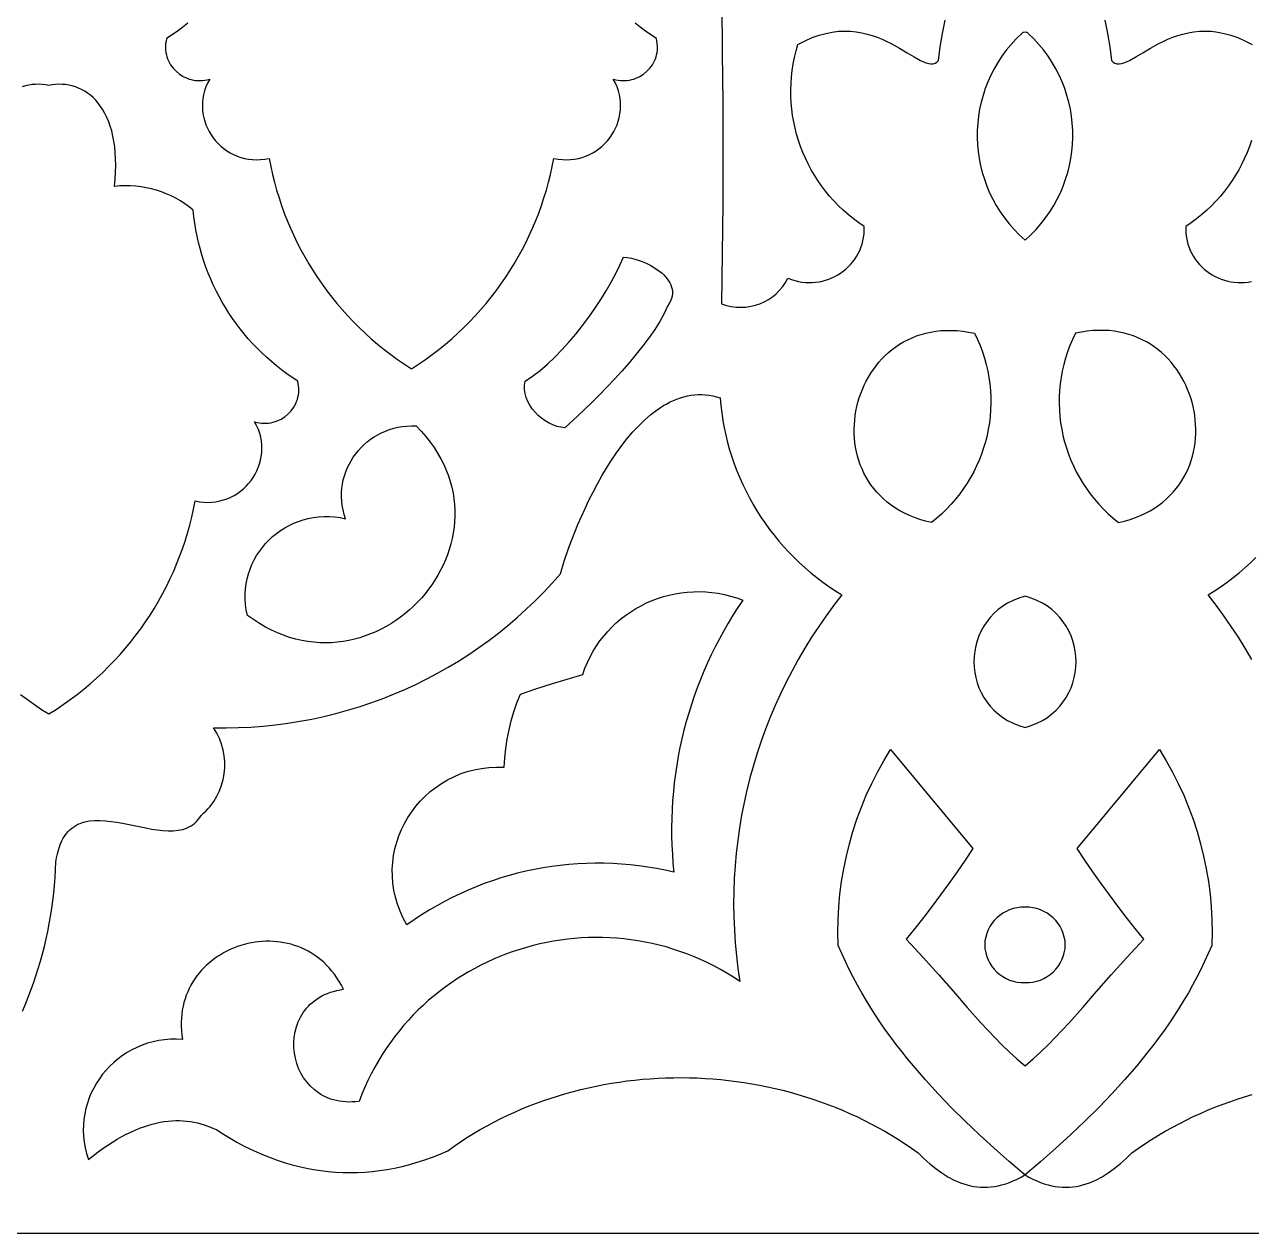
# Model space of a CAD drawing. Extents: x 50 to 3710, y -977 to -877.
# Drawn here: x 1013.4 to 1078.5, y -977.1 to -913 of the extents above; entities that cross this region are included whole.
import ezdxf

# ---------------------------------------------------------------- set-up
doc = ezdxf.new("R2010")
doc.units = 0
doc.layers.add('LAYER_1', color=18, linetype='CONTINUOUS')

msp = doc.modelspace()

# ---------------------------------------------------------------- linework, layer by layer
at = {"layer": 'LAYER_1'}
for points in [[(1050.405, -911.786), (1050.439, -914.45), (1050.459, -917.114), (1050.466, -919.778), (1050.459, -922.442), (1050.437, -925.106), (1050.402, -927.77), (1050.658, -927.854), (1050.916, -927.912), (1051.175, -927.945), (1051.434, -927.954), (1051.69, -927.94), (1051.943, -927.903), (1052.19, -927.844), (1052.43, -927.762), (1052.662, -927.66), (1052.884, -927.538), (1053.095, -927.395), (1053.292, -927.233), (1053.475, -927.053), (1053.641, -926.854), (1053.79, -926.638), (1053.919, -926.405), (1054.103, -926.477), (1054.288, -926.536), (1054.473, -926.582), (1054.658, -926.615), (1054.843, -926.636), (1055.027, -926.645), (1055.209, -926.642), (1055.389, -926.628), (1055.567, -926.603), (1055.743, -926.567), (1055.914, -926.521), (1056.083, -926.464), (1056.247, -926.398), (1056.406, -926.322), (1056.56, -926.237), (1056.709, -926.143), (1056.852, -926.041), (1056.988, -925.93), (1057.118, -925.811), (1057.24, -925.684), (1057.354, -925.55), (1057.46, -925.409), (1057.558, -925.261), (1057.646, -925.107), (1057.725, -924.946), (1057.793, -924.78), (1057.851, -924.608), (1057.898, -924.431), (1057.934, -924.249), (1057.958, -924.062), (1057.969, -923.871), (1057.968, -923.676), (1057.672, -923.473), (1057.387, -923.261), (1057.113, -923.038), (1056.85, -922.806), (1056.597, -922.565), (1056.356, -922.315), (1056.126, -922.057), (1055.907, -921.791), (1055.7, -921.517), (1055.505, -921.236), (1055.321, -920.948), (1055.15, -920.654), (1054.99, -920.353), (1054.843, -920.047), (1054.709, -919.736), (1054.586, -919.42), (1054.477, -919.1), (1054.38, -918.775), (1054.296, -918.447), (1054.226, -918.115), (1054.168, -917.78), (1054.124, -917.443), (1054.094, -917.104), (1054.077, -916.763), (1054.074, -916.42), (1054.085, -916.077), (1054.11, -915.733), (1054.149, -915.388), (1054.203, -915.044), (1054.271, -914.701), (1054.354, -914.358), (1054.452, -914.017), (1054.834, -913.816), (1055.207, -913.651), (1055.569, -913.521), (1055.922, -913.423), (1056.265, -913.356), (1056.598, -913.316), (1056.922, -913.302), (1057.236, -913.312), (1057.54, -913.342), (1057.834, -913.392), (1058.118, -913.459), (1058.393, -913.54), (1058.659, -913.634), (1058.915, -913.738), (1059.161, -913.851), (1059.397, -913.969), (1059.842, -914.214), (1060.249, -914.456), (1060.619, -914.677), (1060.951, -914.86), (1061.103, -914.932), (1061.246, -914.987), (1061.38, -915.025), (1061.504, -915.041), (1061.619, -915.035), (1061.726, -915.003), (1061.823, -914.945), (1061.91, -914.857), (1061.998, -914.142), (1062.112, -913.432), (1062.254, -912.729)], [(1070.728, -912.729), (1070.869, -913.432), (1070.984, -914.142), (1071.071, -914.857), (1071.159, -914.945), (1071.256, -915.003), (1071.362, -915.035), (1071.478, -915.041), (1071.602, -915.025), (1071.736, -914.987), (1071.879, -914.932), (1072.031, -914.86), (1072.363, -914.677), (1072.732, -914.456), (1073.139, -914.214), (1073.584, -913.969), (1073.821, -913.851), (1074.067, -913.738), (1074.323, -913.634), (1074.588, -913.54), (1074.863, -913.459), (1075.148, -913.392), (1075.442, -913.342), (1075.746, -913.312), (1076.06, -913.302), (1076.383, -913.316), (1076.716, -913.356), (1077.059, -913.423), (1077.412, -913.521), (1077.775, -913.651), (1078.148, -913.816), (1078.53, -914.017)], [(1022.098, -912.886), (1021.825, -913.101), (1021.545, -913.309), (1021.258, -913.51), (1020.965, -913.704), (1020.937, -913.83), (1020.918, -913.955), (1020.908, -914.078), (1020.907, -914.2), (1020.915, -914.32), (1020.93, -914.438), (1020.954, -914.554), (1020.985, -914.666), (1021.023, -914.776), (1021.068, -914.883), (1021.179, -915.085), (1021.314, -915.27), (1021.471, -915.438), (1021.648, -915.584), (1021.842, -915.708), (1022.052, -915.807), (1022.162, -915.847), (1022.275, -915.879), (1022.391, -915.904), (1022.509, -915.922), (1022.63, -915.932), (1022.752, -915.933), (1022.875, -915.927), (1023, -915.911), (1023.126, -915.887), (1023.253, -915.854), (1023.145, -916.058), (1023.055, -916.264), (1022.983, -916.471), (1022.929, -916.678), (1022.891, -916.886), (1022.87, -917.092), (1022.864, -917.297), (1022.874, -917.5), (1022.898, -917.701), (1022.937, -917.898), (1022.99, -918.09), (1023.056, -918.279), (1023.135, -918.461), (1023.226, -918.638), (1023.329, -918.808), (1023.444, -918.971), (1023.569, -919.126), (1023.705, -919.273), (1023.85, -919.41), (1024.005, -919.537), (1024.168, -919.654), (1024.34, -919.759), (1024.52, -919.853), (1024.707, -919.934), (1024.901, -920.002), (1025.101, -920.057), (1025.307, -920.097), (1025.518, -920.121), (1025.735, -920.131), (1025.955, -920.123), (1026.18, -920.099), (1026.407, -920.057), (1026.491, -920.482), (1026.584, -920.904), (1026.689, -921.323), (1026.804, -921.738), (1026.929, -922.149), (1027.065, -922.557), (1027.21, -922.96), (1027.366, -923.359), (1027.533, -923.753), (1027.709, -924.143), (1027.895, -924.528), (1028.09, -924.908), (1028.296, -925.283), (1028.511, -925.653), (1028.736, -926.017), (1028.971, -926.376), (1029.214, -926.729), (1029.468, -927.076), (1029.73, -927.417), (1030.002, -927.751), (1030.283, -928.08), (1030.573, -928.402), (1030.872, -928.717), (1031.18, -929.025), (1031.497, -929.326), (1031.822, -929.62), (1032.156, -929.906), (1032.499, -930.185), (1032.851, -930.456), (1033.21, -930.72), (1033.579, -930.975), (1033.955, -931.222), (1034.332, -930.975), (1034.7, -930.72), (1035.06, -930.456), (1035.411, -930.185), (1035.754, -929.906), (1036.088, -929.62), (1036.413, -929.326), (1036.73, -929.025), (1037.038, -928.717), (1037.337, -928.402), (1037.627, -928.08), (1037.908, -927.751), (1038.18, -927.417), (1038.442, -927.076), (1038.696, -926.729), (1038.94, -926.376), (1039.174, -926.017), (1039.399, -925.653), (1039.614, -925.283), (1039.82, -924.908), (1040.016, -924.528), (1040.202, -924.143), (1040.378, -923.753), (1040.544, -923.359), (1040.7, -922.96), (1040.845, -922.557), (1040.981, -922.149), (1041.106, -921.738), (1041.221, -921.323), (1041.326, -920.904), (1041.42, -920.482), (1041.503, -920.057), (1041.731, -920.099), (1041.955, -920.123), (1042.176, -920.131), (1042.392, -920.121), (1042.603, -920.097), (1042.809, -920.057), (1043.009, -920.002), (1043.203, -919.934), (1043.39, -919.853), (1043.57, -919.759), (1043.742, -919.654), (1043.905, -919.537), (1044.06, -919.41), (1044.206, -919.273), (1044.341, -919.126), (1044.466, -918.971), (1044.581, -918.808), (1044.684, -918.638), (1044.775, -918.461), (1044.854, -918.279), (1044.92, -918.09), (1044.973, -917.898), (1045.012, -917.701), (1045.036, -917.5), (1045.046, -917.297), (1045.041, -917.092), (1045.019, -916.886), (1044.982, -916.678), (1044.927, -916.471), (1044.855, -916.264), (1044.766, -916.058), (1044.658, -915.854), (1044.784, -915.887), (1044.91, -915.911), (1045.035, -915.927), (1045.159, -915.933), (1045.281, -915.932), (1045.401, -915.922), (1045.519, -915.904), (1045.635, -915.879), (1045.748, -915.847), (1045.858, -915.807), (1046.068, -915.708), (1046.262, -915.584), (1046.439, -915.438), (1046.597, -915.27), (1046.731, -915.085), (1046.842, -914.883), (1046.887, -914.776), (1046.925, -914.666), (1046.956, -914.554), (1046.98, -914.438), (1046.995, -914.32), (1047.003, -914.2), (1047.002, -914.078), (1046.992, -913.955), (1046.973, -913.83), (1046.946, -913.704), (1046.652, -913.51), (1046.365, -913.309), (1046.085, -913.101), (1045.812, -912.886)], [(1013.224, -948.489), (1013.586, -948.761), (1013.956, -949.025), (1014.335, -949.28), (1014.722, -949.527), (1015.11, -949.28), (1015.489, -949.025), (1015.859, -948.761), (1016.22, -948.489), (1016.573, -948.209), (1016.917, -947.921), (1017.252, -947.625), (1017.578, -947.322), (1017.895, -947.012), (1018.203, -946.694), (1018.501, -946.369), (1018.79, -946.037), (1019.07, -945.699), (1019.34, -945.354), (1019.6, -945.003), (1019.851, -944.646), (1020.092, -944.282), (1020.323, -943.913), (1020.544, -943.538), (1020.756, -943.158), (1020.957, -942.772), (1021.148, -942.382), (1021.329, -941.986), (1021.499, -941.585), (1021.659, -941.18), (1021.808, -940.771), (1021.947, -940.357), (1022.076, -939.939), (1022.193, -939.517), (1022.3, -939.091), (1022.396, -938.662), (1022.48, -938.229), (1022.708, -938.271), (1022.932, -938.296), (1023.153, -938.303), (1023.369, -938.294), (1023.581, -938.269), (1023.787, -938.229), (1023.987, -938.175), (1024.181, -938.107), (1024.368, -938.026), (1024.547, -937.932), (1024.719, -937.826), (1024.883, -937.71), (1025.038, -937.582), (1025.183, -937.445), (1025.319, -937.299), (1025.444, -937.144), (1025.558, -936.981), (1025.661, -936.811), (1025.753, -936.634), (1025.831, -936.451), (1025.898, -936.263), (1025.95, -936.07), (1025.989, -935.873), (1026.014, -935.673), (1026.024, -935.47), (1026.018, -935.265), (1025.997, -935.058), (1025.959, -934.851), (1025.905, -934.643), (1025.833, -934.436), (1025.743, -934.23), (1025.635, -934.026), (1025.762, -934.06), (1025.887, -934.084), (1026.012, -934.099), (1026.136, -934.106), (1026.258, -934.104), (1026.378, -934.094), (1026.496, -934.077), (1026.612, -934.052), (1026.725, -934.019), (1026.835, -933.98), (1027.045, -933.881), (1027.24, -933.757), (1027.417, -933.61), (1027.574, -933.443), (1027.709, -933.257), (1027.819, -933.055), (1027.864, -932.949), (1027.903, -932.839), (1027.934, -932.726), (1027.957, -932.611), (1027.973, -932.493), (1027.98, -932.373), (1027.979, -932.251), (1027.97, -932.127), (1027.951, -932.002), (1027.923, -931.876), (1027.629, -931.683), (1027.343, -931.482), (1027.062, -931.273), (1026.789, -931.058), (1026.523, -930.835), (1026.264, -930.606), (1026.012, -930.37), (1025.768, -930.127), (1025.531, -929.878), (1025.301, -929.623), (1025.079, -929.361), (1024.865, -929.094), (1024.659, -928.822), (1024.461, -928.543), (1024.271, -928.26), (1024.089, -927.972), (1023.915, -927.678), (1023.75, -927.38), (1023.593, -927.077), (1023.445, -926.77), (1023.306, -926.458), (1023.176, -926.143), (1023.054, -925.824), (1022.942, -925.501), (1022.839, -925.174), (1022.745, -924.844), (1022.66, -924.511), (1022.585, -924.175), (1022.52, -923.837), (1022.464, -923.495), (1022.418, -923.151), (1022.382, -922.805), (1022.162, -922.628), (1021.934, -922.464), (1021.698, -922.312), (1021.456, -922.172), (1021.207, -922.046), (1020.952, -921.932), (1020.692, -921.832), (1020.428, -921.744), (1020.159, -921.671), (1019.886, -921.611), (1019.611, -921.564), (1019.333, -921.532), (1019.053, -921.514), (1018.771, -921.51), (1018.488, -921.52), (1018.205, -921.546), (1018.24, -921.157), (1018.261, -920.785), (1018.269, -920.428), (1018.263, -920.086), (1018.245, -919.759), (1018.214, -919.447), (1018.172, -919.151), (1018.119, -918.869), (1018.055, -918.602), (1017.98, -918.349), (1017.896, -918.111), (1017.803, -917.887), (1017.7, -917.677), (1017.59, -917.481), (1017.471, -917.298), (1017.346, -917.13), (1017.213, -916.975), (1017.074, -916.834), (1016.929, -916.705), (1016.778, -916.59), (1016.623, -916.488), (1016.463, -916.399), (1016.299, -916.323), (1016.132, -916.259), (1015.961, -916.208), (1015.788, -916.17), (1015.613, -916.143), (1015.436, -916.128), (1015.258, -916.126), (1015.079, -916.135), (1014.901, -916.156), (1014.722, -916.189), (1014.544, -916.156), (1014.365, -916.135), (1014.186, -916.126), (1014.008, -916.128), (1013.832, -916.143), (1013.656, -916.17), (1013.483, -916.208), (1013.313, -916.259)], [(1078.505, -919.1), (1078.395, -919.42), (1078.273, -919.736), (1078.138, -920.047), (1077.991, -920.353), (1077.832, -920.654), (1077.66, -920.948), (1077.477, -921.236), (1077.281, -921.517), (1077.074, -921.791), (1076.856, -922.057), (1076.626, -922.315), (1076.384, -922.565), (1076.132, -922.806), (1075.869, -923.038), (1075.594, -923.261), (1075.309, -923.473), (1075.014, -923.676), (1075.013, -923.871), (1075.024, -924.062), (1075.048, -924.249), (1075.083, -924.431), (1075.131, -924.608), (1075.189, -924.78), (1075.257, -924.946), (1075.336, -925.107), (1075.424, -925.261), (1075.521, -925.409), (1075.627, -925.55), (1075.742, -925.684), (1075.864, -925.811), (1075.993, -925.93), (1076.13, -926.041), (1076.273, -926.143), (1076.421, -926.237), (1076.576, -926.322), (1076.735, -926.398), (1076.899, -926.464), (1077.067, -926.521), (1077.239, -926.567), (1077.414, -926.603), (1077.592, -926.628), (1077.773, -926.642), (1077.955, -926.645), (1078.139, -926.636), (1078.323, -926.615), (1078.509, -926.582)], [(1013.321, -965.295), (1013.478, -964.926), (1013.629, -964.553), (1013.772, -964.177), (1013.909, -963.798), (1014.038, -963.416), (1014.161, -963.031), (1014.276, -962.643), (1014.385, -962.252), (1014.486, -961.858), (1014.579, -961.462), (1014.666, -961.063), (1014.745, -960.661), (1014.816, -960.257), (1014.88, -959.851), (1014.936, -959.442), (1014.985, -959.031), (1015.025, -958.619), (1015.058, -958.204), (1015.083, -957.787), (1015.1, -957.368), (1015.136, -957.15), (1015.178, -956.946), (1015.228, -956.755), (1015.284, -956.578), (1015.346, -956.413), (1015.414, -956.26), (1015.487, -956.12), (1015.567, -955.991), (1015.651, -955.873), (1015.741, -955.766), (1015.836, -955.669), (1015.936, -955.583), (1016.04, -955.505), (1016.149, -955.437), (1016.262, -955.378), (1016.379, -955.327), (1016.5, -955.284), (1016.624, -955.248), (1016.883, -955.198), (1017.154, -955.174), (1017.435, -955.172), (1017.725, -955.188), (1018.023, -955.221), (1018.326, -955.267), (1018.633, -955.322), (1019.253, -955.448), (1019.87, -955.574), (1020.174, -955.629), (1020.472, -955.675), (1020.763, -955.708), (1021.045, -955.725), (1021.317, -955.723), (1021.577, -955.698), (1021.824, -955.649), (1021.942, -955.613), (1022.055, -955.57), (1022.165, -955.519), (1022.27, -955.46), (1022.371, -955.392), (1022.467, -955.315), (1022.558, -955.228), (1022.644, -955.132), (1022.725, -955.025), (1022.8, -954.907), (1022.927, -954.795), (1023.048, -954.678), (1023.162, -954.557), (1023.27, -954.431), (1023.371, -954.302), (1023.464, -954.169), (1023.632, -953.893), (1023.772, -953.606), (1023.885, -953.309), (1023.97, -953.005), (1024.027, -952.695), (1024.055, -952.382), (1024.056, -952.067), (1024.028, -951.752), (1023.972, -951.44), (1023.887, -951.133), (1023.773, -950.832), (1023.705, -950.685), (1023.629, -950.54), (1023.547, -950.397), (1023.457, -950.258), (1024.119, -950.263), (1024.779, -950.25), (1025.437, -950.219), (1026.091, -950.169), (1026.743, -950.102), (1027.391, -950.017), (1028.035, -949.914), (1028.675, -949.794), (1029.31, -949.657), (1029.94, -949.502), (1030.565, -949.331), (1031.184, -949.143), (1031.798, -948.938), (1032.405, -948.716), (1033.005, -948.479), (1033.598, -948.225), (1034.184, -947.955), (1034.762, -947.669), (1035.333, -947.367), (1035.894, -947.05), (1036.447, -946.718), (1036.991, -946.37), (1037.526, -946.007), (1038.05, -945.629), (1038.565, -945.237), (1039.069, -944.83), (1039.562, -944.408), (1040.044, -943.972), (1040.515, -943.522), (1040.974, -943.058), (1041.42, -942.58), (1041.854, -942.088), (1042.054, -941.427), (1042.307, -940.687), (1042.612, -939.888), (1042.782, -939.472), (1042.965, -939.049), (1043.16, -938.62), (1043.366, -938.189), (1043.583, -937.757), (1043.811, -937.326), (1044.05, -936.9), (1044.3, -936.481), (1044.56, -936.07), (1044.83, -935.671), (1045.111, -935.285), (1045.4, -934.916), (1045.699, -934.564), (1046.007, -934.234), (1046.324, -933.927), (1046.65, -933.645), (1046.984, -933.392), (1047.154, -933.276), (1047.326, -933.168), (1047.5, -933.068), (1047.676, -932.977), (1047.854, -932.895), (1048.034, -932.821), (1048.216, -932.757), (1048.4, -932.703), (1048.585, -932.659), (1048.772, -932.624), (1048.961, -932.601), (1049.151, -932.588), (1049.344, -932.586), (1049.538, -932.596), (1049.733, -932.617), (1049.93, -932.651), (1050.129, -932.697), (1050.329, -932.755), (1050.365, -933.157), (1050.413, -933.557), (1050.472, -933.954), (1050.544, -934.348), (1050.627, -934.738), (1050.722, -935.125), (1050.828, -935.509), (1050.946, -935.888), (1051.074, -936.263), (1051.214, -936.633), (1051.364, -936.999), (1051.525, -937.36), (1051.697, -937.716), (1051.879, -938.067), (1052.071, -938.412), (1052.273, -938.751), (1052.486, -939.084), (1052.708, -939.411), (1052.94, -939.732), (1053.182, -940.046), (1053.433, -940.353), (1053.694, -940.653), (1053.963, -940.946), (1054.242, -941.231), (1054.529, -941.508), (1054.826, -941.777), (1055.131, -942.038), (1055.444, -942.291), (1055.766, -942.535), (1056.096, -942.77), (1056.434, -942.996), (1056.78, -943.212), (1056.355, -943.761), (1055.945, -944.318), (1055.551, -944.884), (1055.173, -945.459), (1054.811, -946.042), (1054.465, -946.633), (1054.135, -947.232), (1053.821, -947.838), (1053.524, -948.451), (1053.242, -949.07), (1052.978, -949.696), (1052.729, -950.328), (1052.498, -950.965), (1052.283, -951.608), (1052.085, -952.256), (1051.903, -952.909), (1051.739, -953.565), (1051.592, -954.226), (1051.462, -954.891), (1051.349, -955.559), (1051.253, -956.23), (1051.175, -956.903), (1051.115, -957.58), (1051.071, -958.258), (1051.046, -958.937), (1051.038, -959.619), (1051.048, -960.301), (1051.076, -960.984), (1051.122, -961.668), (1051.187, -962.351), (1051.269, -963.035), (1051.369, -963.717), (1051.029, -963.493), (1050.685, -963.281), (1050.337, -963.081), (1049.986, -962.892), (1049.632, -962.714), (1049.275, -962.548), (1048.915, -962.393), (1048.552, -962.25), (1048.188, -962.118), (1047.821, -961.996), (1047.453, -961.886), (1047.083, -961.788), (1046.711, -961.699), (1046.339, -961.622), (1045.965, -961.556), (1045.591, -961.5), (1045.216, -961.455), (1044.842, -961.421), (1044.467, -961.397), (1044.092, -961.384), (1043.718, -961.381), (1043.344, -961.388), (1042.971, -961.405), (1042.6, -961.433), (1042.229, -961.471), (1041.86, -961.519), (1041.493, -961.577), (1041.128, -961.644), (1040.765, -961.722), (1040.405, -961.809), (1040.047, -961.906), (1039.692, -962.012), (1039.34, -962.128), (1038.991, -962.254), (1038.646, -962.389), (1038.305, -962.533), (1037.968, -962.687), (1037.635, -962.849), (1037.306, -963.021), (1036.982, -963.202), (1036.663, -963.392), (1036.349, -963.59), (1036.041, -963.798), (1035.737, -964.014), (1035.44, -964.239), (1035.149, -964.473), (1034.864, -964.715), (1034.585, -964.966), (1034.313, -965.225), (1034.048, -965.493), (1033.789, -965.768), (1033.539, -966.052), (1033.295, -966.344), (1033.06, -966.644), (1032.833, -966.953), (1032.613, -967.269), (1032.403, -967.592), (1032.201, -967.924), (1032.007, -968.264), (1031.823, -968.611), (1031.648, -968.965), (1031.483, -969.327), (1031.328, -969.697), (1031.182, -970.074), (1030.996, -970.095), (1030.814, -970.106), (1030.638, -970.109), (1030.466, -970.103), (1030.298, -970.089), (1030.136, -970.066), (1029.979, -970.036), (1029.826, -969.998), (1029.679, -969.952), (1029.536, -969.9), (1029.399, -969.841), (1029.267, -969.775), (1029.139, -969.703), (1029.017, -969.625), (1028.789, -969.452), (1028.582, -969.259), (1028.396, -969.047), (1028.232, -968.819), (1028.09, -968.577), (1027.97, -968.323), (1027.873, -968.059), (1027.799, -967.788), (1027.748, -967.511), (1027.721, -967.231), (1027.718, -966.95), (1027.739, -966.67), (1027.784, -966.393), (1027.854, -966.122), (1027.95, -965.859), (1028.07, -965.606), (1028.217, -965.364), (1028.3, -965.249), (1028.389, -965.137), (1028.485, -965.029), (1028.588, -964.926), (1028.697, -964.828), (1028.813, -964.734), (1028.936, -964.645), (1029.065, -964.562), (1029.202, -964.485), (1029.345, -964.414), (1029.495, -964.349), (1029.652, -964.29), (1029.816, -964.239), (1029.987, -964.194), (1030.165, -964.157), (1030.35, -964.127), (1030.24, -963.914), (1030.124, -963.711), (1030.001, -963.518), (1029.871, -963.334), (1029.736, -963.161), (1029.595, -962.997), (1029.449, -962.842), (1029.298, -962.697), (1029.141, -962.561), (1028.981, -962.435), (1028.816, -962.317), (1028.647, -962.209), (1028.475, -962.11), (1028.299, -962.019), (1028.121, -961.938), (1027.939, -961.865), (1027.755, -961.801), (1027.569, -961.745), (1027.382, -961.697), (1027.192, -961.658), (1027.002, -961.628), (1026.81, -961.605), (1026.618, -961.59), (1026.425, -961.584), (1026.233, -961.585), (1026.04, -961.594), (1025.849, -961.611), (1025.658, -961.635), (1025.468, -961.667), (1025.279, -961.706), (1024.908, -961.807), (1024.725, -961.868), (1024.545, -961.936), (1024.368, -962.01), (1024.194, -962.092), (1024.024, -962.181), (1023.857, -962.276), (1023.695, -962.378), (1023.537, -962.486), (1023.383, -962.601), (1023.235, -962.722), (1023.092, -962.849), (1022.954, -962.982), (1022.822, -963.122), (1022.696, -963.267), (1022.577, -963.418), (1022.464, -963.575), (1022.358, -963.738), (1022.26, -963.906), (1022.169, -964.08), (1022.087, -964.259), (1022.012, -964.443), (1021.946, -964.632), (1021.889, -964.827), (1021.84, -965.027), (1021.802, -965.231), (1021.772, -965.441), (1021.753, -965.655), (1021.744, -965.873), (1021.746, -966.097), (1021.758, -966.324), (1021.782, -966.557), (1021.817, -966.793), (1021.491, -966.778), (1021.171, -966.783), (1020.856, -966.808), (1020.549, -966.852), (1020.248, -966.915), (1019.956, -966.996), (1019.672, -967.094), (1019.396, -967.209), (1019.13, -967.339), (1018.874, -967.485), (1018.628, -967.645), (1018.393, -967.819), (1018.169, -968.006), (1017.958, -968.206), (1017.759, -968.417), (1017.574, -968.639), (1017.401, -968.872), (1017.244, -969.115), (1017.1, -969.366), (1016.973, -969.626), (1016.86, -969.894), (1016.765, -970.169), (1016.686, -970.45), (1016.624, -970.736), (1016.581, -971.028), (1016.555, -971.323), (1016.549, -971.623), (1016.563, -971.925), (1016.596, -972.23), (1016.65, -972.536), (1016.725, -972.842), (1016.822, -973.15), (1017.085, -972.941), (1017.344, -972.746), (1017.6, -972.562), (1017.853, -972.39), (1018.102, -972.23), (1018.348, -972.081), (1018.591, -971.944), (1018.83, -971.818), (1019.066, -971.702), (1019.299, -971.598), (1019.529, -971.503), (1019.756, -971.42), (1019.979, -971.346), (1020.199, -971.282), (1020.416, -971.228), (1020.63, -971.183), (1020.841, -971.147), (1021.048, -971.121), (1021.253, -971.104), (1021.454, -971.095), (1021.653, -971.094), (1021.848, -971.102), (1022.04, -971.118), (1022.229, -971.142), (1022.415, -971.174), (1022.598, -971.213), (1022.778, -971.259), (1022.955, -971.313), (1023.3, -971.44), (1023.633, -971.593), (1023.984, -971.818), (1024.338, -972.033), (1024.694, -972.236), (1025.052, -972.428), (1025.413, -972.608), (1025.777, -972.777), (1026.143, -972.933), (1026.511, -973.078), (1026.881, -973.211), (1027.254, -973.332), (1027.629, -973.44), (1028.005, -973.536), (1028.384, -973.62), (1028.765, -973.691), (1029.147, -973.749), (1029.532, -973.795), (1029.918, -973.827), (1030.305, -973.847), (1030.695, -973.854), (1031.086, -973.847), (1031.478, -973.827), (1031.872, -973.794), (1032.267, -973.747), (1032.664, -973.686), (1033.061, -973.611), (1033.46, -973.523), (1033.86, -973.421), (1034.261, -973.304), (1034.664, -973.173), (1035.066, -973.028), (1035.47, -972.869), (1035.875, -972.695), (1036.211, -972.455), (1036.552, -972.222), (1036.898, -971.997), (1037.248, -971.78), (1037.603, -971.571), (1037.961, -971.369), (1038.324, -971.175), (1038.691, -970.988), (1039.062, -970.81), (1039.436, -970.639), (1039.814, -970.475), (1040.195, -970.319), (1040.579, -970.171), (1040.966, -970.031), (1041.356, -969.898), (1041.749, -969.773), (1042.144, -969.656), (1042.542, -969.546), (1042.942, -969.444), (1043.344, -969.35), (1043.749, -969.263), (1044.154, -969.184), (1044.562, -969.113), (1044.971, -969.049), (1045.381, -968.993), (1045.793, -968.945), (1046.206, -968.904), (1046.619, -968.871), (1047.034, -968.846), (1047.449, -968.829), (1047.864, -968.819), (1048.28, -968.817), (1048.695, -968.822), (1049.111, -968.835), (1049.527, -968.856), (1049.942, -968.885), (1050.357, -968.921), (1050.771, -968.965), (1051.184, -969.016), (1051.597, -969.075), (1052.008, -969.142), (1052.418, -969.217), (1052.827, -969.299), (1053.234, -969.389), (1053.64, -969.487), (1054.044, -969.592), (1054.445, -969.705), (1054.845, -969.826), (1055.242, -969.955), (1055.637, -970.091), (1056.029, -970.234), (1056.419, -970.386), (1056.806, -970.545), (1057.189, -970.712), (1057.57, -970.886), (1057.947, -971.069), (1058.32, -971.259), (1058.69, -971.456), (1059.056, -971.661), (1059.418, -971.874), (1059.776, -972.095), (1060.13, -972.323), (1060.479, -972.559), (1060.824, -972.803), (1061.13, -973.102), (1061.44, -973.381), (1061.756, -973.637), (1062.076, -973.869), (1062.403, -974.074), (1062.736, -974.25), (1062.904, -974.327), (1063.075, -974.396), (1063.247, -974.457), (1063.421, -974.509), (1063.597, -974.552), (1063.774, -974.586), (1063.954, -974.611), (1064.136, -974.627), (1064.319, -974.632), (1064.505, -974.628), (1064.693, -974.613), (1064.883, -974.588), (1065.076, -974.551), (1065.27, -974.504), (1065.467, -974.445), (1065.667, -974.374), (1065.869, -974.292), (1066.073, -974.197), (1066.28, -974.09), (1066.49, -973.97), (1065.656, -973.26), (1064.848, -972.549), (1064.066, -971.835), (1063.31, -971.118), (1062.582, -970.396), (1061.882, -969.669), (1061.211, -968.934), (1060.569, -968.191), (1060.259, -967.816), (1059.957, -967.438), (1059.663, -967.058), (1059.377, -966.676), (1059.099, -966.29), (1058.828, -965.901), (1058.566, -965.509), (1058.312, -965.113), (1058.066, -964.714), (1057.829, -964.311), (1057.6, -963.905), (1057.379, -963.494), (1057.168, -963.08), (1056.965, -962.661), (1056.77, -962.238), (1056.585, -961.81), (1056.57, -961.124), (1056.58, -960.44), (1056.616, -959.759), (1056.678, -959.08), (1056.766, -958.405), (1056.878, -957.734), (1057.016, -957.068), (1057.179, -956.408), (1057.366, -955.755), (1057.578, -955.108), (1057.815, -954.47), (1058.075, -953.839), (1058.36, -953.218), (1058.668, -952.607), (1059, -952.006), (1059.356, -951.416), (1063.724, -956.666), (1063.309, -957.286), (1062.887, -957.902), (1062.456, -958.512), (1062.018, -959.116), (1061.572, -959.715), (1061.118, -960.309), (1060.657, -960.897), (1060.188, -961.479), (1060.654, -961.967), (1061.097, -962.443), (1061.925, -963.364), (1062.693, -964.246), (1063.428, -965.092), (1064.151, -965.905), (1064.516, -966.301), (1064.886, -966.69), (1065.267, -967.073), (1065.659, -967.45), (1066.066, -967.821), (1066.491, -968.187), (1066.916, -967.821), (1067.323, -967.45), (1067.715, -967.073), (1068.095, -966.69), (1068.466, -966.301), (1068.831, -965.905), (1069.554, -965.092), (1070.288, -964.246), (1071.057, -963.364), (1071.885, -962.443), (1072.328, -961.967), (1072.794, -961.479), (1072.325, -960.897), (1071.864, -960.309), (1071.41, -959.715), (1070.964, -959.116), (1070.526, -958.512), (1070.095, -957.902), (1069.672, -957.286), (1069.257, -956.666), (1073.626, -951.416), (1073.982, -952.006), (1074.314, -952.607), (1074.622, -953.218), (1074.906, -953.839), (1075.167, -954.47), (1075.403, -955.108), (1075.615, -955.755), (1075.803, -956.408), (1075.965, -957.068), (1076.103, -957.734), (1076.216, -958.405), (1076.303, -959.08), (1076.365, -959.759), (1076.402, -960.44), (1076.412, -961.124), (1076.397, -961.81), (1076.211, -962.238), (1076.017, -962.661), (1075.814, -963.08), (1075.602, -963.494), (1075.382, -963.905), (1075.153, -964.311), (1074.916, -964.714), (1074.67, -965.113), (1074.416, -965.509), (1074.153, -965.901), (1073.883, -966.29), (1073.605, -966.676), (1073.318, -967.058), (1073.024, -967.438), (1072.413, -968.191), (1071.771, -968.934), (1071.1, -969.669), (1070.4, -970.396), (1069.672, -971.118), (1068.916, -971.835), (1068.134, -972.549), (1067.325, -973.26), (1066.492, -973.97), (1066.702, -974.09), (1066.908, -974.197), (1067.113, -974.292), (1067.315, -974.374), (1067.514, -974.445), (1067.711, -974.504), (1067.906, -974.551), (1068.098, -974.588), (1068.289, -974.613), (1068.477, -974.628), (1068.662, -974.632), (1068.846, -974.627), (1069.028, -974.611), (1069.207, -974.586), (1069.385, -974.552), (1069.561, -974.509), (1069.735, -974.457), (1069.907, -974.396), (1070.077, -974.327), (1070.246, -974.25), (1070.579, -974.074), (1070.905, -973.869), (1071.226, -973.637), (1071.541, -973.381), (1071.852, -973.102), (1072.158, -972.803), (1072.502, -972.559), (1072.852, -972.323), (1073.205, -972.095), (1073.563, -971.874), (1073.926, -971.661), (1074.292, -971.456), (1074.662, -971.259), (1075.035, -971.069), (1075.412, -970.886), (1075.792, -970.712), (1076.176, -970.545), (1076.563, -970.386), (1076.952, -970.234), (1077.345, -970.091), (1077.739, -969.955), (1078.137, -969.826), (1078.536, -969.705)], [(1078.517, -946.633), (1078.171, -946.042), (1077.808, -945.459), (1077.43, -944.884), (1077.036, -944.318), (1076.627, -943.761), (1076.201, -943.212), (1076.547, -942.996), (1076.886, -942.77), (1077.216, -942.535), (1077.537, -942.291), (1077.851, -942.038), (1078.156, -941.777), (1078.452, -941.508), (1078.74, -941.231)], [(1132.204, -977.082), (1066.491, -977.082), (1000.778, -977.082)]]:
    msp.add_lwpolyline(points, dxfattribs=at)
for points in [[(1066.491, -924.39), (1066.792, -924.112), (1067.074, -923.822), (1067.337, -923.521), (1067.581, -923.21), (1067.806, -922.889), (1068.012, -922.559), (1068.199, -922.221), (1068.367, -921.876), (1068.516, -921.524), (1068.646, -921.166), (1068.757, -920.804), (1068.849, -920.437), (1068.922, -920.067), (1068.975, -919.695), (1069.01, -919.32), (1069.026, -918.945), (1069.022, -918.569), (1068.999, -918.193), (1068.957, -917.819), (1068.896, -917.447), (1068.816, -917.078), (1068.717, -916.712), (1068.598, -916.351), (1068.46, -915.995), (1068.303, -915.645), (1068.127, -915.301), (1067.931, -914.965), (1067.717, -914.637), (1067.483, -914.318), (1067.229, -914.009), (1066.957, -913.711), (1066.665, -913.424), (1066.642, -913.404), (1066.613, -913.387), (1066.565, -913.372), (1066.491, -913.361), (1066.416, -913.372), (1066.369, -913.387), (1066.317, -913.424), (1066.025, -913.711), (1065.752, -914.009), (1065.499, -914.318), (1065.265, -914.637), (1065.05, -914.965), (1064.855, -915.301), (1064.679, -915.645), (1064.521, -915.995), (1064.384, -916.351), (1064.265, -916.712), (1064.166, -917.078), (1064.085, -917.447), (1064.024, -917.819), (1063.983, -918.193), (1063.96, -918.569), (1063.956, -918.945), (1063.972, -919.32), (1064.006, -919.695), (1064.06, -920.067), (1064.133, -920.437), (1064.225, -920.804), (1064.336, -921.166), (1064.466, -921.524), (1064.615, -921.876), (1064.783, -922.221), (1064.97, -922.559), (1065.176, -922.889), (1065.401, -923.21), (1065.645, -923.521), (1065.908, -923.822), (1066.19, -924.112)], [(1039.989, -931.876), (1040.381, -931.607), (1040.773, -931.303), (1041.163, -930.966), (1041.55, -930.601), (1041.931, -930.211), (1042.305, -929.8), (1042.668, -929.371), (1043.021, -928.927), (1043.36, -928.473), (1043.684, -928.012), (1043.99, -927.548), (1044.278, -927.083), (1044.544, -926.623), (1044.787, -926.169), (1045.005, -925.727), (1045.197, -925.299), (1045.401, -925.312), (1045.631, -925.351), (1045.877, -925.415), (1046.135, -925.502), (1046.396, -925.611), (1046.654, -925.74), (1046.902, -925.889), (1047.133, -926.056), (1047.24, -926.146), (1047.34, -926.24), (1047.432, -926.338), (1047.516, -926.44), (1047.59, -926.545), (1047.654, -926.653), (1047.707, -926.765), (1047.748, -926.88), (1047.776, -926.998), (1047.79, -927.118), (1047.79, -927.241), (1047.774, -927.367), (1047.741, -927.494), (1047.692, -927.624), (1047.624, -927.756), (1047.538, -927.89), (1047.45, -928.086), (1047.351, -928.286), (1047.121, -928.699), (1046.854, -929.126), (1046.554, -929.561), (1046.225, -930.004), (1045.873, -930.449), (1045.502, -930.894), (1045.117, -931.336), (1044.722, -931.77), (1044.322, -932.195), (1043.922, -932.606), (1043.526, -933), (1042.766, -933.724), (1042.079, -934.341), (1041.872, -934.319), (1041.662, -934.27), (1041.454, -934.196), (1041.248, -934.099), (1041.049, -933.981), (1040.858, -933.844), (1040.678, -933.69), (1040.512, -933.521), (1040.362, -933.34), (1040.231, -933.147), (1040.122, -932.946), (1040.037, -932.738), (1039.978, -932.525), (1039.959, -932.417), (1039.949, -932.309), (1039.946, -932.2), (1039.951, -932.092), (1039.965, -931.984)], [(1061.528, -939.377), (1061.216, -939.3), (1060.917, -939.211), (1060.632, -939.111), (1060.359, -938.999), (1060.099, -938.877), (1059.852, -938.745), (1059.618, -938.603), (1059.396, -938.451), (1059.187, -938.291), (1058.99, -938.123), (1058.805, -937.946), (1058.632, -937.762), (1058.472, -937.571), (1058.323, -937.374), (1058.187, -937.17), (1058.062, -936.961), (1057.949, -936.747), (1057.847, -936.527), (1057.756, -936.304), (1057.677, -936.077), (1057.61, -935.847), (1057.553, -935.613), (1057.507, -935.378), (1057.472, -935.14), (1057.449, -934.901), (1057.435, -934.661), (1057.433, -934.421), (1057.44, -934.18), (1057.458, -933.939), (1057.487, -933.7), (1057.525, -933.462), (1057.574, -933.225), (1057.633, -932.991), (1057.701, -932.759), (1057.779, -932.531), (1057.867, -932.306), (1057.965, -932.085), (1058.072, -931.868), (1058.188, -931.657), (1058.313, -931.451), (1058.448, -931.251), (1058.591, -931.057), (1058.744, -930.87), (1058.905, -930.69), (1059.075, -930.518), (1059.253, -930.355), (1059.44, -930.199), (1059.636, -930.053), (1059.839, -929.917), (1060.051, -929.79), (1060.271, -929.674), (1060.499, -929.569), (1060.735, -929.476), (1060.979, -929.394), (1061.23, -929.324), (1061.488, -929.268), (1061.755, -929.224), (1062.028, -929.194), (1062.309, -929.179), (1062.597, -929.178), (1062.892, -929.192), (1063.194, -929.221), (1063.502, -929.267), (1063.818, -929.329), (1063.973, -929.656), (1064.112, -929.986), (1064.236, -930.32), (1064.344, -930.657), (1064.437, -930.996), (1064.515, -931.336), (1064.577, -931.679), (1064.625, -932.022), (1064.657, -932.366), (1064.675, -932.711), (1064.678, -933.054), (1064.667, -933.397), (1064.641, -933.739), (1064.6, -934.079), (1064.545, -934.417), (1064.476, -934.752), (1064.393, -935.084), (1064.296, -935.412), (1064.185, -935.737), (1064.061, -936.056), (1063.922, -936.371), (1063.77, -936.681), (1063.605, -936.984), (1063.426, -937.282), (1063.234, -937.572), (1063.029, -937.855), (1062.811, -938.131), (1062.58, -938.398), (1062.336, -938.657), (1062.079, -938.907), (1061.81, -939.147)], [(1071.453, -939.377), (1071.765, -939.3), (1072.064, -939.211), (1072.35, -939.111), (1072.623, -938.999), (1072.883, -938.877), (1073.13, -938.745), (1073.364, -938.603), (1073.586, -938.451), (1073.795, -938.291), (1073.992, -938.123), (1074.177, -937.946), (1074.349, -937.762), (1074.51, -937.571), (1074.658, -937.374), (1074.795, -937.17), (1074.92, -936.961), (1075.033, -936.747), (1075.135, -936.527), (1075.225, -936.304), (1075.304, -936.077), (1075.372, -935.847), (1075.429, -935.613), (1075.474, -935.378), (1075.509, -935.14), (1075.533, -934.901), (1075.547, -934.661), (1075.549, -934.421), (1075.541, -934.18), (1075.523, -933.939), (1075.495, -933.7), (1075.456, -933.462), (1075.408, -933.225), (1075.349, -932.991), (1075.281, -932.759), (1075.202, -932.531), (1075.114, -932.306), (1075.017, -932.085), (1074.91, -931.868), (1074.794, -931.657), (1074.669, -931.451), (1074.534, -931.251), (1074.391, -931.057), (1074.238, -930.87), (1074.077, -930.69), (1073.907, -930.518), (1073.728, -930.355), (1073.541, -930.199), (1073.346, -930.053), (1073.142, -929.917), (1072.93, -929.79), (1072.71, -929.674), (1072.483, -929.569), (1072.247, -929.476), (1072.003, -929.394), (1071.752, -929.324), (1071.493, -929.268), (1071.227, -929.224), (1070.954, -929.194), (1070.673, -929.179), (1070.385, -929.178), (1070.09, -929.192), (1069.788, -929.221), (1069.48, -929.267), (1069.164, -929.329), (1069.009, -929.656), (1068.87, -929.986), (1068.746, -930.32), (1068.638, -930.657), (1068.545, -930.996), (1068.467, -931.336), (1068.405, -931.679), (1068.357, -932.022), (1068.324, -932.366), (1068.307, -932.711), (1068.304, -933.054), (1068.315, -933.397), (1068.341, -933.739), (1068.382, -934.079), (1068.436, -934.417), (1068.505, -934.752), (1068.588, -935.084), (1068.685, -935.412), (1068.796, -935.737), (1068.921, -936.056), (1069.059, -936.371), (1069.211, -936.681), (1069.377, -936.984), (1069.555, -937.282), (1069.747, -937.572), (1069.953, -937.855), (1070.171, -938.131), (1070.402, -938.398), (1070.646, -938.657), (1070.902, -938.907), (1071.172, -939.147)], [(1025.254, -944.298), (1025.194, -944.009), (1025.154, -943.723), (1025.134, -943.44), (1025.133, -943.161), (1025.151, -942.886), (1025.186, -942.615), (1025.239, -942.35), (1025.309, -942.09), (1025.395, -941.838), (1025.496, -941.592), (1025.613, -941.354), (1025.743, -941.124), (1025.888, -940.903), (1026.046, -940.692), (1026.216, -940.49), (1026.398, -940.299), (1026.592, -940.12), (1026.797, -939.952), (1027.011, -939.796), (1027.235, -939.654), (1027.469, -939.525), (1027.71, -939.41), (1027.96, -939.311), (1028.216, -939.226), (1028.479, -939.157), (1028.749, -939.105), (1029.023, -939.07), (1029.303, -939.052), (1029.586, -939.053), (1029.874, -939.073), (1030.164, -939.112), (1030.457, -939.172), (1030.382, -938.938), (1030.324, -938.705), (1030.282, -938.472), (1030.255, -938.241), (1030.243, -938.01), (1030.246, -937.782), (1030.263, -937.557), (1030.294, -937.334), (1030.339, -937.115), (1030.397, -936.901), (1030.467, -936.69), (1030.55, -936.485), (1030.645, -936.286), (1030.752, -936.093), (1030.869, -935.906), (1030.998, -935.727), (1031.137, -935.555), (1031.285, -935.391), (1031.444, -935.237), (1031.612, -935.091), (1031.788, -934.955), (1031.973, -934.83), (1032.166, -934.715), (1032.367, -934.611), (1032.575, -934.52), (1032.79, -934.44), (1033.012, -934.373), (1033.239, -934.32), (1033.472, -934.281), (1033.711, -934.256), (1033.955, -934.245), (1034.203, -934.25), (1034.471, -934.53), (1034.718, -934.814), (1034.946, -935.102), (1035.154, -935.394), (1035.343, -935.689), (1035.513, -935.986), (1035.665, -936.286), (1035.798, -936.588), (1035.914, -936.891), (1036.012, -937.196), (1036.093, -937.501), (1036.157, -937.806), (1036.205, -938.112), (1036.237, -938.417), (1036.254, -938.721), (1036.255, -939.025), (1036.24, -939.326), (1036.212, -939.625), (1036.169, -939.922), (1036.112, -940.216), (1036.042, -940.507), (1035.958, -940.795), (1035.862, -941.078), (1035.753, -941.357), (1035.632, -941.631), (1035.5, -941.899), (1035.356, -942.162), (1035.201, -942.42), (1035.035, -942.67), (1034.859, -942.914), (1034.673, -943.151), (1034.477, -943.38), (1034.272, -943.601), (1034.058, -943.813), (1033.835, -944.017), (1033.604, -944.212), (1033.366, -944.397), (1033.12, -944.571), (1032.867, -944.736), (1032.607, -944.89), (1032.34, -945.032), (1032.068, -945.163), (1031.789, -945.282), (1031.506, -945.388), (1031.217, -945.482), (1030.924, -945.562), (1030.626, -945.629), (1030.325, -945.682), (1030.02, -945.721), (1029.711, -945.744), (1029.4, -945.753), (1029.086, -945.745), (1028.77, -945.722), (1028.453, -945.683), (1028.133, -945.626), (1027.813, -945.553), (1027.492, -945.462), (1027.171, -945.353), (1026.849, -945.225), (1026.528, -945.079), (1026.208, -944.913), (1025.888, -944.728), (1025.57, -944.523)], [(1047.867, -957.923), (1047.407, -957.819), (1046.945, -957.728), (1046.482, -957.649), (1046.018, -957.584), (1045.554, -957.531), (1045.089, -957.491), (1044.624, -957.463), (1044.159, -957.448), (1043.695, -957.445), (1043.231, -957.455), (1042.769, -957.477), (1042.307, -957.511), (1041.847, -957.558), (1041.389, -957.617), (1040.932, -957.688), (1040.478, -957.771), (1040.026, -957.867), (1039.577, -957.974), (1039.131, -958.093), (1038.688, -958.225), (1038.248, -958.368), (1037.812, -958.523), (1037.381, -958.689), (1036.953, -958.868), (1036.53, -959.058), (1036.112, -959.26), (1035.698, -959.473), (1035.29, -959.698), (1034.888, -959.934), (1034.491, -960.182), (1034.1, -960.441), (1033.716, -960.711), (1033.519, -960.351), (1033.351, -959.986), (1033.213, -959.617), (1033.104, -959.247), (1033.022, -958.875), (1032.968, -958.502), (1032.94, -958.131), (1032.937, -957.762), (1032.96, -957.396), (1033.007, -957.035), (1033.078, -956.678), (1033.173, -956.328), (1033.289, -955.986), (1033.428, -955.652), (1033.587, -955.327), (1033.767, -955.014), (1033.967, -954.712), (1034.185, -954.423), (1034.423, -954.148), (1034.678, -953.889), (1034.95, -953.645), (1035.238, -953.419), (1035.542, -953.211), (1035.861, -953.023), (1036.195, -952.855), (1036.542, -952.708), (1036.903, -952.585), (1037.275, -952.485), (1037.66, -952.41), (1038.055, -952.361), (1038.461, -952.339), (1038.877, -952.345), (1038.906, -951.847), (1038.957, -951.352), (1039.031, -950.86), (1039.128, -950.371), (1039.246, -949.888), (1039.386, -949.41), (1039.549, -948.938), (1039.732, -948.473), (1040.555, -948.2), (1041.381, -947.934), (1042.209, -947.675), (1043.039, -947.424), (1043.154, -947.102), (1043.284, -946.79), (1043.43, -946.489), (1043.589, -946.198), (1043.763, -945.918), (1043.95, -945.65), (1044.149, -945.392), (1044.361, -945.147), (1044.584, -944.914), (1044.818, -944.692), (1045.062, -944.484), (1045.316, -944.288), (1045.579, -944.105), (1045.85, -943.936), (1046.13, -943.781), (1046.417, -943.639), (1046.711, -943.511), (1047.01, -943.398), (1047.316, -943.3), (1047.626, -943.217), (1047.941, -943.149), (1048.26, -943.096), (1048.582, -943.06), (1048.907, -943.039), (1049.234, -943.035), (1049.562, -943.048), (1049.891, -943.077), (1050.221, -943.124), (1050.55, -943.188), (1050.878, -943.269), (1051.205, -943.369), (1051.53, -943.487), (1051.262, -943.887), (1051.004, -944.292), (1050.755, -944.701), (1050.516, -945.116), (1050.287, -945.534), (1050.067, -945.957), (1049.856, -946.384), (1049.656, -946.815), (1049.465, -947.25), (1049.284, -947.689), (1049.113, -948.131), (1048.951, -948.576), (1048.8, -949.024), (1048.659, -949.476), (1048.527, -949.93), (1048.406, -950.387), (1048.295, -950.846), (1048.194, -951.308), (1048.103, -951.771), (1048.022, -952.237), (1047.952, -952.705), (1047.892, -953.174), (1047.842, -953.645), (1047.803, -954.117), (1047.774, -954.591), (1047.756, -955.065), (1047.748, -955.54), (1047.75, -956.016), (1047.764, -956.492), (1047.788, -956.969), (1047.822, -957.446)], [(1066.491, -950.244), (1066.818, -950.142), (1067.125, -950.017), (1067.41, -949.872), (1067.675, -949.707), (1067.918, -949.524), (1068.14, -949.325), (1068.34, -949.111), (1068.52, -948.883), (1068.679, -948.644), (1068.816, -948.394), (1068.932, -948.135), (1069.027, -947.869), (1069.101, -947.596), (1069.154, -947.319), (1069.186, -947.04), (1069.196, -946.758), (1069.186, -946.477), (1069.154, -946.197), (1069.101, -945.92), (1069.027, -945.648), (1068.932, -945.382), (1068.816, -945.123), (1068.679, -944.873), (1068.52, -944.633), (1068.34, -944.406), (1068.14, -944.192), (1067.918, -943.992), (1067.675, -943.81), (1067.41, -943.645), (1067.125, -943.499), (1066.818, -943.375), (1066.491, -943.273), (1066.163, -943.375), (1065.857, -943.499), (1065.571, -943.645), (1065.307, -943.81), (1065.064, -943.992), (1064.842, -944.192), (1064.641, -944.406), (1064.462, -944.633), (1064.303, -944.873), (1064.166, -945.123), (1064.05, -945.382), (1063.954, -945.648), (1063.88, -945.92), (1063.828, -946.197), (1063.796, -946.477), (1063.785, -946.758), (1063.796, -947.04), (1063.828, -947.319), (1063.88, -947.596), (1063.954, -947.869), (1064.05, -948.135), (1064.166, -948.394), (1064.303, -948.644), (1064.462, -948.883), (1064.641, -949.111), (1064.842, -949.325), (1065.064, -949.524), (1065.307, -949.707), (1065.571, -949.872), (1065.857, -950.017), (1066.163, -950.142)], [(1066.491, -963.778), (1066.704, -963.773), (1066.912, -963.747), (1067.114, -963.701), (1067.307, -963.637), (1067.491, -963.555), (1067.666, -963.456), (1067.83, -963.342), (1067.981, -963.213), (1068.12, -963.07), (1068.244, -962.915), (1068.353, -962.748), (1068.445, -962.571), (1068.52, -962.383), (1068.576, -962.188), (1068.613, -961.985), (1068.629, -961.775), (1068.613, -961.565), (1068.576, -961.361), (1068.52, -961.166), (1068.445, -960.979), (1068.353, -960.801), (1068.244, -960.634), (1068.12, -960.479), (1067.981, -960.337), (1067.83, -960.208), (1067.666, -960.093), (1067.491, -959.995), (1067.307, -959.913), (1067.114, -959.848), (1066.912, -959.803), (1066.704, -959.777), (1066.491, -959.771), (1066.277, -959.777), (1066.069, -959.803), (1065.868, -959.848), (1065.675, -959.913), (1065.49, -959.995), (1065.316, -960.093), (1065.152, -960.208), (1065, -960.337), (1064.862, -960.479), (1064.738, -960.634), (1064.629, -960.801), (1064.537, -960.979), (1064.462, -961.166), (1064.405, -961.361), (1064.369, -961.565), (1064.352, -961.775), (1064.369, -961.985), (1064.405, -962.188), (1064.462, -962.383), (1064.537, -962.571), (1064.629, -962.748), (1064.738, -962.915), (1064.862, -963.07), (1065, -963.213), (1065.152, -963.342), (1065.316, -963.456), (1065.49, -963.555), (1065.675, -963.637), (1065.868, -963.701), (1066.069, -963.747), (1066.277, -963.773)]]:
    msp.add_lwpolyline(points, close=True, dxfattribs=at)

doc.saveas('drawing.dxf')
